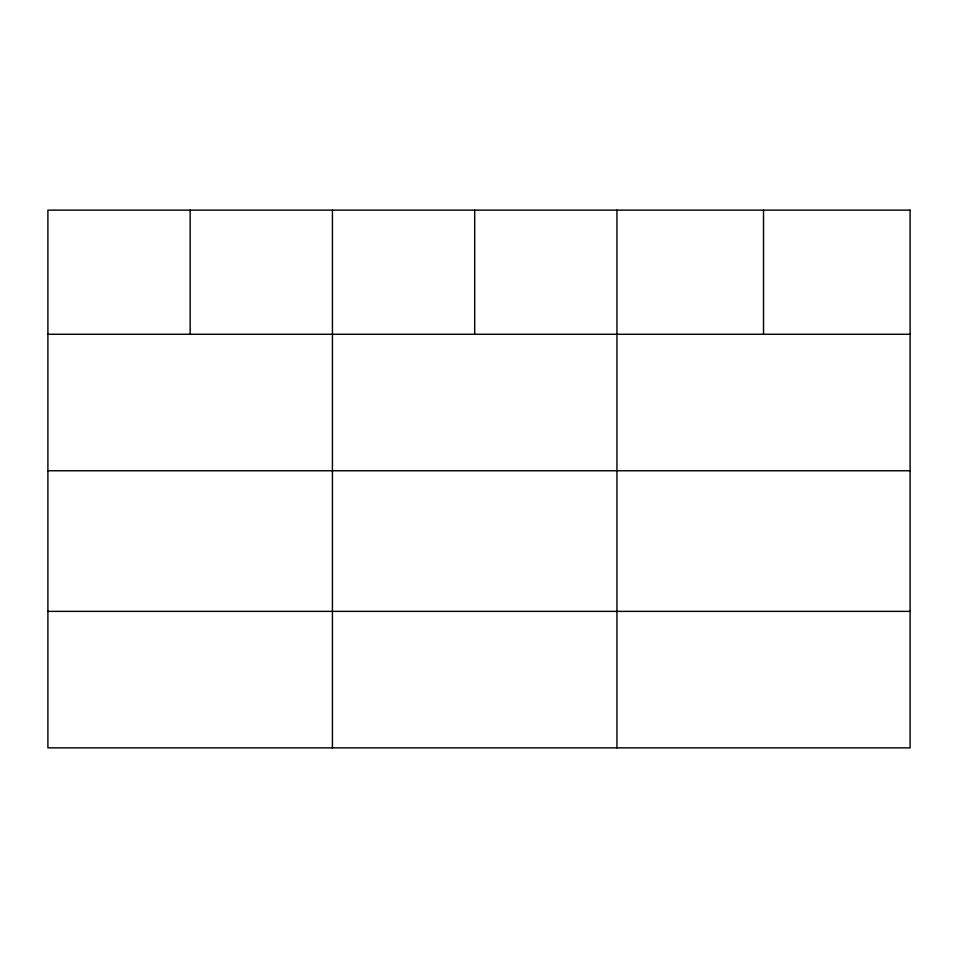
<?xml version="1.0" encoding="UTF-8"?>
<svg xmlns="http://www.w3.org/2000/svg" width="958" height="958" viewBox="0 0 958 958"><rect width="100%" height="100%" fill="white"/><g stroke="black" fill="none" stroke-linecap="round" stroke-linejoin="round"><path stroke-width="1.44" d="M47.9 334.27L910.1 334.27M47.9 470.761L910.1 470.761M47.9 611.372L910.1 611.372M763.526 210.137L763.526 334.27M616.952 210.137L616.952 747.863M474.689 210.137L474.689 334.27M332.426 210.137L332.426 747.863M190.163 210.137L190.163 334.27M910.1 210.137L47.9 210.137L47.9 747.863L910.1 747.863L910.1 210.137"/></g></svg>
